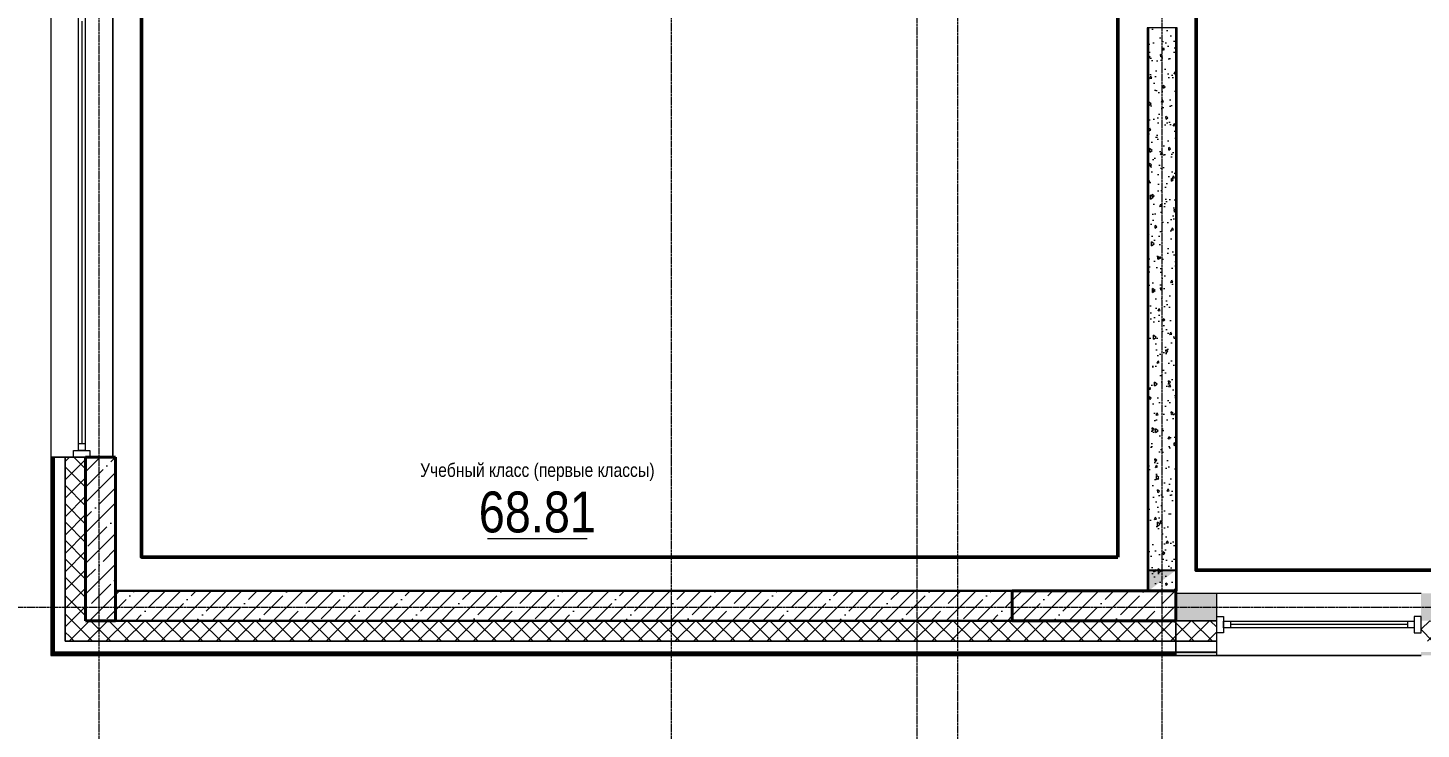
# Model space of a CAD drawing. Header units: millimetres. Extents: x -7155 to 483283, y -227682 to 148426.
# Drawn here: x -524 to 9700, y 12604 to 17750 of the extents above; entities that cross this region are included whole.
import ezdxf
from ezdxf.enums import TextEntityAlignment as Align

# ---------------------------------------------------------------- set-up
doc = ezdxf.new("R2010")
doc.units = ezdxf.units.MM
doc.linetypes.add('CENTER2', pattern=[28.575, 19.05, -3.175, 3.175, -3.175])
doc.linetypes.add('HIDDEN2', pattern=[4.7625, 3.175, -1.5875])
doc.layers.get('Defpoints').update_dxf_attribs({"color": 140})
for name, color, linetype, lineweight, true_color in [('A-AREA', 7, 'Continuous', 15, 0x7f7f7f), ('АР_Оси_РД_100', 7, 'Continuous', 0, 0x525252), ('РД_Оси_100', 7, 'Continuous', 0, 0x525252)]:
    doc.layers.add(name, color=color, linetype=linetype, lineweight=lineweight, true_color=true_color)
for name, color, linetype, lineweight in [('A-Wall_Материал_Газоблок_Контур', 250, 'Continuous', 0), ('АР_Колонны', 70, 'Continuous', 30), ('АР_Окна', 4, 'Continuous', 5), ('АР_площадь пом', 5, 'Continuous', 5), ('АР_Стены ЖБ', 7, 'Continuous', 30), ('АР_Стены ПЕНОблок', 52, 'Continuous', 20), ('АР_Тонкая', 254, 'Continuous', 5), ('АР_Утеплитель', 31, 'Continuous', 0), ('АР_Штриховка', 8, 'Continuous', 0)]:
    doc.layers.add(name, color=color, linetype=linetype, lineweight=lineweight)
doc.styles.add('style1', font='ARIALN.TTF')

# ---------------------------------------------------------------- blocks, each defined once
blk = doc.blocks.new('СОШ_2200_АР_ОСИ_М100_28.05.24')
at = {"layer": 'АР_Оси_РД_100', "linetype": 'CENTER2'}
for p, q in [((0, -6155), (0, 139938.679)), ((4200, -6155), (4200, 139938.679)), ((-5954.958, 13500), (29555, 13500))]:
    blk.add_line(p, q, dxfattribs=at)
for points in [[(5849.555, 139938.679), (6000, 139538.679), (6000, -6194.559)], [(6300, -6195.83), (6300, 139538.679), (6450, 139938.679)], [(7800, -6155), (7800, 139938.679)]]:
    blk.add_lwpolyline(points, dxfattribs=at)
blk = doc.blocks.new('MOK-МаркаПомещения1')
at = {"layer": 'A-AREA', "color": 0}
blk.add_line((-3.65, -1.94), (3.65, -1.94), dxfattribs=at)
at = {"layer": 'A-AREA', "color": 0, "style": 'style1'}
blk.add_attdef('АР-ПОМЕЩЕНИЕ:ПЛОЩАДЬ', text='', height=3, dxfattribs=at).set_placement((0, 0), align=Align.MIDDLE)

msp = doc.modelspace()

# ---------------------------------------------------------------- hatches: boundary and pattern name
at = {"layer": 'АР_Штриховка', "linetype": 'Continuous', "lineweight": 0, "true_color": 0x000000}
h = msp.add_hatch(dxfattribs=at)
h.set_pattern_fill('AR-CONC', color=18, angle=45, style=0)
h.paths.add_polyline_path([(7700, 13620), (7900, 13620), (7900, 17750), (7700, 17750)], flags=0)
h = msp.add_hatch(dxfattribs=at)
h.set_pattern_fill('_U', color=18, style=0, pattern_type=0)
h.set_pattern_definition([(360, (0, 0), (5e-17, 1), [])])
h.paths.add_polyline_path([(-355, 13145), (-330, 13170), (-330, 14600), (-355, 14600)], flags=0)
h = msp.add_hatch(dxfattribs=at)
h.set_pattern_fill('ANSI37', color=18, scale=30, style=0)
h.paths.add_polyline_path([(-250, 13250), (-100, 13400), (-100, 14600), (-250, 14600)], flags=0)
at = {"layer": 'АР_Штриховка', "linetype": 'Continuous', "lineweight": 5, "true_color": 0x000000}
h = msp.add_hatch(dxfattribs=at)
h.set_pattern_fill('ANSI35', color=18, scale=25, style=0)
h.paths.add_polyline_path([(-100, 13400), (120, 13400), (120, 14600), (-100, 14600)], flags=0)
h = msp.add_hatch(dxfattribs=at)
h.set_pattern_fill('ANSI35', color=18, scale=25, angle=-1.3e-11, style=0)
h.paths.add_polyline_path([(120, 13620), (120, 13400), (6700, 13400), (6700, 13620)], flags=0)
h = msp.add_hatch(dxfattribs=at)
h.set_pattern_fill('ANSI35', color=18, scale=25, angle=1.3e-14, style=0)
h.paths.add_polyline_path([(7900, 13400), (7900, 13620), (6700, 13620), (6700, 13400)], flags=0)
at = {"layer": 'АР_Штриховка', "linetype": 'Continuous', "lineweight": 0, "true_color": 0x000000}
h = msp.add_hatch(dxfattribs=at)
h.set_pattern_fill('AR-CONC', color=18, angle=-360, style=0)
h.paths.add_polyline_path([(26800, 13400), (26800, 13600), (26200, 13600), (26200, 13400)], flags=0)
h.paths.add_polyline_path([(24100, 13400), (24100, 13600), (23200, 13600), (23200, 13400)], flags=0)
h.paths.add_polyline_path([(19900, 13400), (19900, 13600), (19000, 13600), (19000, 13400)], flags=0)
h.paths.add_polyline_path([(17800, 13400), (17800, 13600), (16600, 13600), (16600, 13400)], flags=0)
h.paths.add_polyline_path([(13300, 13400), (13300, 13600), (11800, 13600), (11800, 13400)], flags=0)
h.paths.add_polyline_path([(10600, 13400), (10600, 13600), (9700, 13600), (9700, 13400)], flags=0)
h.paths.add_polyline_path([(8200, 13400), (8200, 13600), (7900, 13600), (7900, 13400)], flags=0)
h = msp.add_hatch(dxfattribs=at)
h.set_pattern_fill('ANSI37', color=18, scale=30, angle=-360, style=0)
h.paths.add_polyline_path([(7900, 13250), (7900, 13400), (-100, 13400), (-250, 13250)], flags=0)
h = msp.add_hatch(dxfattribs=at)
h.set_pattern_fill('ANSI37', color=18, scale=30, angle=-360, style=0)
h.paths.add_polyline_path([(26800, 13250), (26800, 13400), (26200, 13400), (26200, 13250)], flags=0)
h.paths.add_polyline_path([(24100, 13250), (24100, 13400), (23200, 13400), (23200, 13250)], flags=0)
h.paths.add_polyline_path([(19900, 13250), (19900, 13400), (19000, 13400), (19000, 13250)], flags=0)
h.paths.add_polyline_path([(17800, 13250), (17800, 13400), (16600, 13400), (16600, 13250)], flags=0)
h.paths.add_polyline_path([(13300, 13250), (13300, 13400), (11800, 13400), (11800, 13250)], flags=0)
h.paths.add_polyline_path([(10600, 13250), (10600, 13400), (9700, 13400), (9700, 13250)], flags=0)
h.paths.add_polyline_path([(8200, 13250), (8200, 13400), (7900, 13400), (7900, 13250)], flags=0)
h = msp.add_hatch(dxfattribs=at)
h.set_pattern_fill('_U', color=18, angle=-360, style=0, pattern_type=0)
h.set_pattern_definition([(360, (-4e-12, 0), (0, 1), [])])
h.paths.add_polyline_path([(7900, 13145), (7900, 13170), (-330, 13170), (-355, 13145)], flags=0)
h = msp.add_hatch(dxfattribs=at)
h.set_pattern_fill('_U', color=18, angle=-360, style=0, pattern_type=0)
h.set_pattern_definition([(360, (-1e-11, 3e-11), (4e-16, 1), [])])
h.paths.add_polyline_path([(26800, 13145), (26800, 13170), (26200, 13170), (26200, 13145)], flags=0)
h.paths.add_polyline_path([(24100, 13145), (24100, 13170), (23200, 13170), (23200, 13145)], flags=0)
h.paths.add_polyline_path([(19900, 13145), (19900, 13170), (19000, 13170), (19000, 13145)], flags=0)
h.paths.add_polyline_path([(17800, 13145), (17800, 13170), (16600, 13170), (16600, 13145)], flags=0)
h.paths.add_polyline_path([(13300, 13145), (13300, 13170), (11800, 13170), (11800, 13145)], flags=0)
h.paths.add_polyline_path([(10600, 13145), (10600, 13170), (9700, 13170), (9700, 13145)], flags=0)
h.paths.add_polyline_path([(8200, 13145), (8200, 13170), (7900, 13170), (7900, 13145)], flags=0)

# ---------------------------------------------------------------- linework, layer by layer
at = {"color": 18, "linetype": 'Continuous', "true_color": 0x000000}
for p, q in [((7700, 13620), (7700, 13770)), ((7700, 13770), (7900, 13770)), ((7900, 13770), (7900, 13620)), ((7900, 13620), (7700, 13620))]:
    msp.add_line(p, q, dxfattribs=at)
at = {"color": 1, "lineweight": 50}
msp.add_lwpolyline([(12013, 13770), (8049, 13770), (8049, 23114), (8049, 23114), (340, 23121), (340, 26400), (8107, 26400), (8107, 38493), (11900, 38493), (11906, 33940), (11084, 33940), (11084, 32130), (11084, 25094), (20554, 25094), (20520, 26066), (26487, 26066), (26487, 25653), (27232, 25653), (27232, 22077), (26434, 22077), (26434, 21700), (11906, 21700), (11906, 13770)], dxfattribs=at)
msp.add_lwpolyline([(7474, 13867), (310, 13867), (310, 22505), (7474, 22505)], close=True, dxfattribs=at)
at = {"color": 18, "linetype": 'Continuous', "true_color": 0x000000}
msp.add_solid([(7700, 13620), (7700, 13770), (7800, 13695), (7900, 13770)], dxfattribs=at)
at = {"layer": 'A-Wall_Материал_Газоблок_Контур', "color": 18, "linetype": 'Continuous', "lineweight": 0, "true_color": 0x000000}
for p, q in [((-355, 17900), (-355, 14600)), ((100, 14600), (100, 17900)), ((-355, 14600), (-330, 14600)), ((-330, 14600), (-250, 14600)), ((-250, 14600), (-100, 14600)), ((-100, 14600), (100, 14600)), ((9700, 13600), (8200, 13600)), ((8200, 13145), (9700, 13145))]:
    msp.add_line(p, q, dxfattribs=at)
at = {"layer": 'АР_Колонны', "color": 18, "linetype": 'HIDDEN2', "lineweight": 25, "true_color": 0x000000}
for p, q in [((-100, 14600), (120, 14600)), ((-100, 13400), (-100, 14600)), ((120, 14600), (120, 13400)), ((6700, 13620), (7900, 13620)), ((6700, 13400), (6700, 13620)), ((7900, 13620), (7900, 13400)), ((120, 13400), (-100, 13400)), ((7900, 13400), (6700, 13400))]:
    msp.add_line(p, q, dxfattribs=at)
at = {"layer": 'АР_Колонны', "color": 18, "linetype": 'Continuous', "lineweight": 30, "true_color": 0x000000}
for p, q in [((120, 14600), (-100, 14600)), ((-100, 14600), (-100, 13400)), ((120, 13400), (120, 14600)), ((6700, 13620), (6700, 13400)), ((7900, 13620), (6700, 13620)), ((7900, 13400), (7900, 13620)), ((-100, 13400), (120, 13400)), ((6700, 13400), (7900, 13400))]:
    msp.add_line(p, q, dxfattribs=at)
at = {"layer": 'АР_Окна', "color": 18, "linetype": 'Continuous', "lineweight": 5, "true_color": 0x000000}
for p, q in [((-355, 17900), (-355, 14600)), ((100, 17900), (100, 14600)), ((-128, 17800), (-128, 14700)), ((-153, 14700), (-103, 14700)), ((9700, 13600), (8200, 13600)), ((8300, 13397), (8300, 13347)), ((9600, 13397), (9600, 13347)), ((9600, 13372), (8300, 13372)), ((9700, 13145), (8200, 13145))]:
    msp.add_line(p, q, dxfattribs=at)
for points in [[(-153, 17850), (-103, 17850), (-103, 14650), (-153, 14650)], [(-68, 14650), (-68, 14600), (-188, 14600), (-188, 14650)], [(8250, 13312), (8200, 13312), (8200, 13432), (8250, 13432)], [(9650, 13397), (9650, 13347), (8250, 13347), (8250, 13397)], [(9650, 13312), (9700, 13312), (9700, 13432), (9650, 13432)]]:
    msp.add_lwpolyline(points, close=True, dxfattribs=at)
at = {"layer": 'АР_Стены ЖБ', "color": 18, "linetype": 'Continuous', "lineweight": 40, "true_color": 0x000000}
for p, q in [((120, 14600), (-100, 14600)), ((-100, 14600), (-100, 13400)), ((120, 13400), (120, 14600)), ((7900, 13620), (6700, 13620)), ((6700, 13620), (6700, 13400)), ((7900, 13400), (7900, 13620)), ((-100, 13400), (120, 13400)), ((6700, 13400), (7900, 13400))]:
    msp.add_line(p, q, dxfattribs=at)
at = {"layer": 'АР_Стены ЖБ', "color": 18, "linetype": 'Continuous', "lineweight": 30, "true_color": 0x000000}
for p, q in [((120, 13620), (120, 13400)), ((6700, 13620), (120, 13620)), ((6700, 13400), (6700, 13620)), ((120, 13400), (6700, 13400))]:
    msp.add_line(p, q, dxfattribs=at)
at = {"layer": 'АР_Стены ПЕНОблок', "color": 18, "linetype": 'Continuous', "lineweight": 20, "true_color": 0x000000}
for p, q in [((7900, 17750), (7700, 17750)), ((7700, 17750), (7700, 13620)), ((7900, 13620), (7900, 17750)), ((7700, 13620), (7900, 13620)), ((8200, 13600), (7900, 13600)), ((7900, 13600), (7900, 13400)), ((8200, 13400), (8200, 13600)), ((7900, 13400), (8200, 13400))]:
    msp.add_line(p, q, dxfattribs=at)
at = {"layer": 'АР_Тонкая', "color": 18, "linetype": 'Continuous', "lineweight": 0, "true_color": 0x000000}
for p, q in [((7700, 17750), (7690, 17750)), ((7690, 17750), (7690, 13620)), ((7700, 13620), (7700, 17750)), ((7910, 17750), (7900, 17750)), ((7900, 17750), (7900, 13620)), ((7910, 13620), (7910, 17750)), ((7690, 13620), (7700, 13620)), ((7900, 13620), (7910, 13620))]:
    msp.add_line(p, q, dxfattribs=at)
at = {"layer": 'АР_Тонкая', "color": 18, "linetype": 'Continuous', "lineweight": 5, "true_color": 0x000000}
for p, q in [((-330, 14600), (-355, 14600)), ((-355, 14600), (-355, 13145)), ((-250, 14600), (-330, 14600)), ((-330, 14600), (-330, 13170)), ((-330, 13170), (-330, 14600)), ((-250, 13250), (-250, 14600)), ((7900, 13250), (-250, 13250)), ((8200, 13250), (7900, 13250)), ((7900, 13250), (7900, 13170)), ((7900, 13170), (7900, 13250)), ((8200, 13170), (8200, 13250)), ((-355, 13145), (7900, 13145)), ((-330, 13170), (7900, 13170)), ((7900, 13170), (-330, 13170)), ((7900, 13170), (8200, 13170)), ((8200, 13170), (7900, 13170)), ((7900, 13170), (7900, 13145)), ((7900, 13145), (7900, 13170)), ((7900, 13145), (8200, 13145)), ((8200, 13145), (8200, 13170))]:
    msp.add_line(p, q, dxfattribs=at)
at = {"layer": 'АР_Утеплитель', "color": 18, "linetype": 'Continuous', "lineweight": 0, "true_color": 0x000000}
for p, q in [((-100, 14600), (-250, 14600)), ((-250, 14600), (-250, 13250)), ((-100, 13400), (-100, 14600)), ((7900, 13400), (-100, 13400)), ((8200, 13400), (7900, 13400)), ((7900, 13400), (7900, 13250)), ((7900, 13250), (7900, 13400)), ((8200, 13250), (8200, 13400)), ((-250, 13250), (7900, 13250)), ((7900, 13250), (8200, 13250))]:
    msp.add_line(p, q, dxfattribs=at)

# ---------------------------------------------------------------- block references
at = {"layer": 'АР_площадь пом', "color": 18, "linetype": 'Continuous', "lineweight": 5, "true_color": 0x000000}
ref = msp.add_blockref('MOK-МаркаПомещения1', (3215, 14198), dxfattribs=dict(at, xscale=100, yscale=100, zscale=100))
ref.add_attrib('АР-ПОМЕЩЕНИЕ:НАИМЕНОВАНИЕ', 'Учебный класс (первые классы)', dxfattribs={"layer": 'Defpoints', "height": 100, "style": 'style1'}).set_placement((3215, 14494), align=Align.MIDDLE)
ref.add_attrib('АР-ПОМЕЩЕНИЕ:ПЛОЩАДЬ', '68.81', dxfattribs={"layer": 'A-AREA', "color": 0, "height": 300, "style": 'style1'}).set_placement((3215, 14198), align=Align.MIDDLE)
at = {"layer": 'РД_Оси_100'}
msp.add_blockref('СОШ_2200_АР_ОСИ_М100_28.05.24', (0, 0), dxfattribs=at)

doc.saveas('drawing.dxf')
